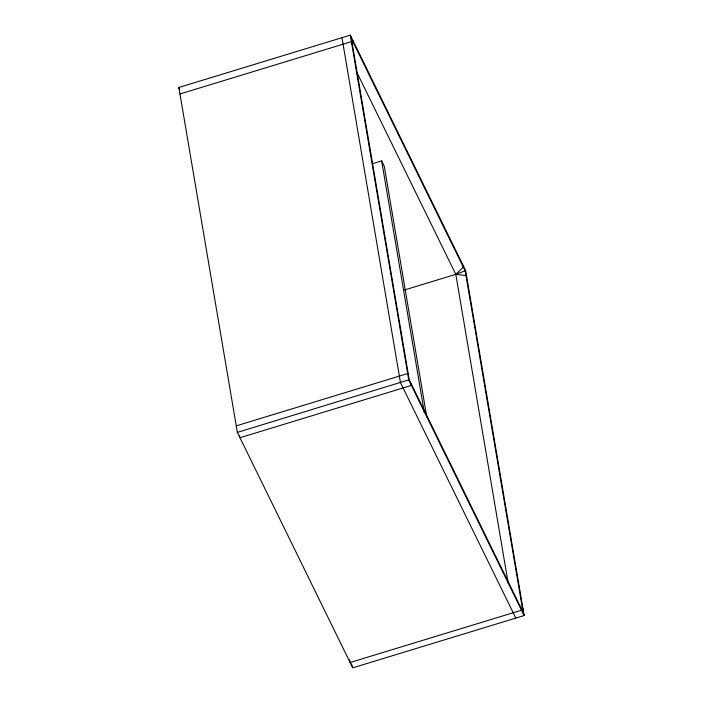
<?xml version="1.0" encoding="UTF-8"?>
<svg xmlns="http://www.w3.org/2000/svg" width="703" height="703" viewBox="0 0 703 703"><rect width="100%" height="100%" fill="white"/><g stroke="black" fill="none" stroke-linecap="round" stroke-linejoin="round"><path stroke-width="1.05" d="M351.72 43.832L353.231 42.4L352.906 40.484M465.641 270.611L524.139 615.547L352.713 667.85L237.359 432.389L178.861 87.453L350.287 35.15L465.641 270.611L455.808 274.337L404.577 289.961M351.386 38.639L465.201 270.963L523.05 612.058L524.139 615.547L408.786 380.077L350.287 35.15L351.386 38.639L409.234 379.734L237.359 432.389M179.968 93.974L351.395 41.662L352.159 43.235M372.265 163.773L381.659 160.908L384.277 166.242L426.809 417.055M236.252 425.869L407.678 373.565L408.452 375.13M520.229 607.216L522.267 607.462L523.032 609.026M466.748 277.131L465.975 275.558L455.808 274.337L356.79 72.216M409.234 379.734L523.05 612.058M515.817 618.086L400.464 382.617L341.966 37.69M179.731 89.237L178.861 87.453L179.476 89.43M351.474 663.896L352.396 666.866M463.031 265.277L463.356 267.193L455.808 274.337L508.243 583.525M521.204 608.288L521.529 610.204L350.094 662.516L349.619 659.722M381.659 160.908L424.375 412.802M411.079 383.504L411.404 385.42L239.969 437.723L239.653 435.86"/></g></svg>
